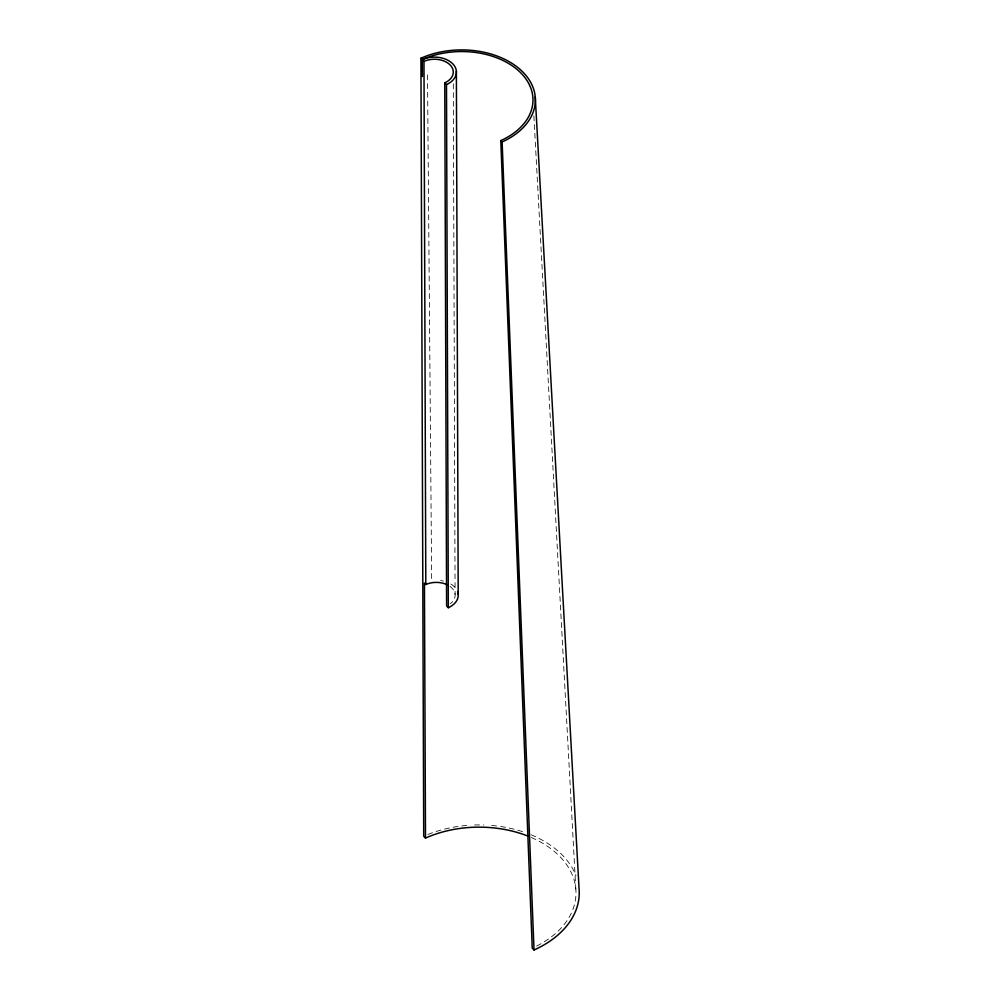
<?xml version="1.0" encoding="UTF-8"?>
<svg xmlns="http://www.w3.org/2000/svg" width="1000" height="1000" viewBox="0 0 1000 1000"><rect width="100%" height="100%" fill="white"/><g stroke="black" fill="none" stroke-linecap="round" stroke-linejoin="round"><path stroke-width="0.75" stroke-dasharray="5 3.75" d="M533.875 115.838L575.812 889.1M427.5 74.812L431.675 580.725M453.312 83.812L455.087 594.462M427.863 834.488A100.375 68.2 -0.2 0 1 466.9 825.438M474.562 825A100.375 68.2 -0.2 0 1 483.825 825M491.562 825.45A100.375 68.2 -0.2 0 1 499.162 826.3M500.662 826.513A100.375 68.2 -0.2 0 1 523.913 832.1M531.075 834.775A100.375 68.2 -0.2 0 1 576 875.75M531.263 837.475A97.112 65.975 -0.2 0 1 536.388 946.175M449.963 586.388A18.925 12.862 -0.2 0 1 450.337 603.763M440.65 580.562A22.037 14.975 -0.2 0 1 443.438 581.087M450.85 584.025A22.037 14.975 -0.2 0 1 456.438 589.275"/><path stroke-width="1.5" d="M528.375 836.275A97.112 65.975 -0.2 0 0 425.5 838.1L423.713 836.25L420.925 58.238L423.975 61.388A18.925 12.862 -0.2 0 1 450.188 65.013A18.925 12.862 -0.2 0 1 444.775 82.825L446.6 605.962L448.312 607.725A22.037 14.975 -0.2 0 0 457.638 591.737M444.775 82.825L446.488 84.588L448.312 607.725M500.788 140.588L502.113 141.95L534.025 950L532.238 948.15L500.788 140.588A71.463 48.55 -0.2 0 0 521.213 73.3A71.463 48.55 -0.2 0 0 422.25 59.6L422.325 76.525L422.262 59.612A22.037 14.975 -0.2 0 1 452.788 63.837A22.037 14.975 -0.2 0 1 446.488 84.588M447.5 584.913A18.925 12.862 -0.2 0 0 425.8 584.525L424.438 583.112L425.5 838.1M535.262 97.037L579.075 888.975A100.375 68.2 -0.2 0 1 534.025 950M456.375 71.188L458.2 594.325M423.975 61.388L425.8 584.525M420.925 58.238A73.863 50.188 -0.2 0 1 523.225 72.4A73.863 50.188 -0.2 0 1 502.113 141.95"/></g></svg>
